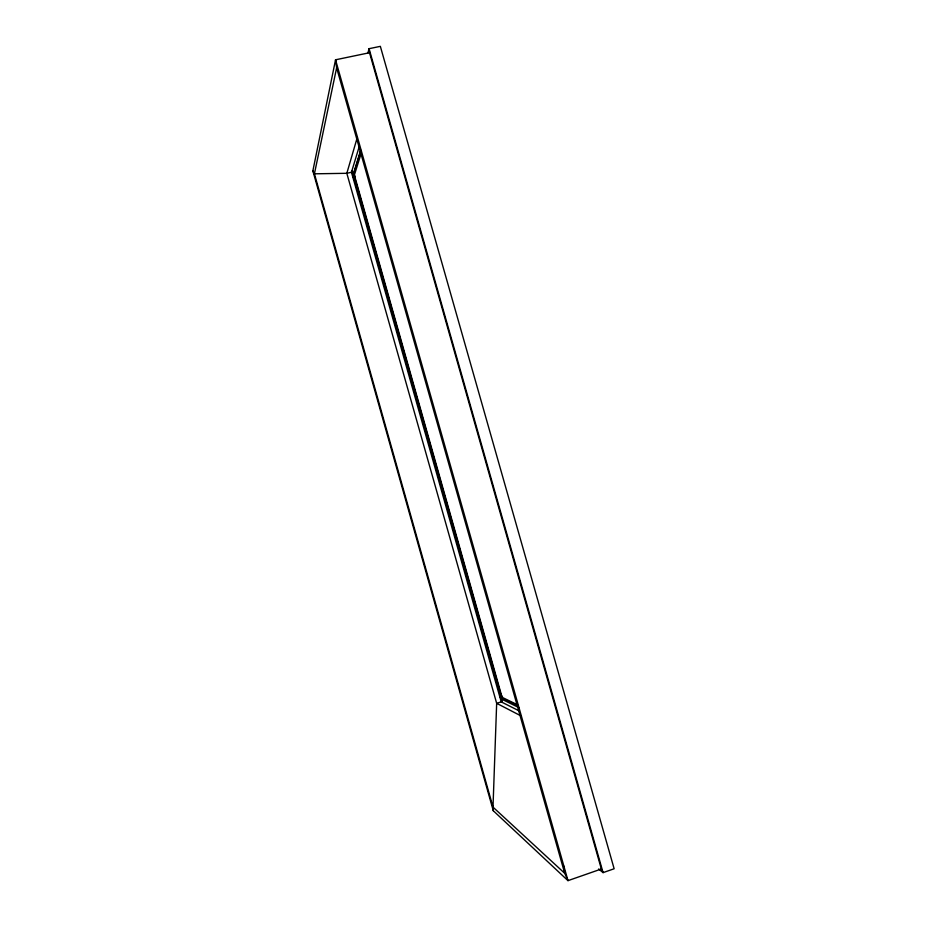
<?xml version="1.0" encoding="UTF-8"?>
<svg xmlns="http://www.w3.org/2000/svg" width="927" height="927" viewBox="0 0 927 927"><rect width="100%" height="100%" fill="white"/><g stroke="black" fill="none" stroke-linecap="round" stroke-linejoin="round"><path stroke-width="1.39" d="M367.949 52.885L369.062 48.691L603.071 872.631L601.345 868.993L567.984 880.65L493.291 810.754L312.863 170.869L335.539 59.803L369.537 52.723L369.062 48.691L380.348 46.35L614.137 868.761L603.071 872.631L598.622 868.97M336.628 67.81L564.717 873.315L567.984 880.65L335.539 59.803L336.628 67.81L314.415 173.812L493.002 807.127L493.291 810.754M357.347 137.242L346.825 173.303L496.663 703.315L493.002 807.127L564.717 873.315L563.917 866.166M519.305 710.963L501.229 701.866L351.449 172.26L359.386 146.026M360.696 150.174L353.488 173.534L502.237 699.41L519.05 707.695M360.927 150.452L352.747 176.848L355.377 176.246M354.137 175.829L361.159 153.361M502.504 696.339L499.908 697.162L517.66 705.841M500.951 697.672L502.098 697.313M501.229 701.866L496.663 703.315L520.8 715.806M351.449 172.26L346.825 173.303L314.415 173.812L312.863 170.869M353.222 175.33L354.381 175.076M501.577 697.058L517.579 704.821M369.537 52.723L601.345 868.993M353.72 172.77L502.77 699.676M351.912 170.73L502.295 702.399"/></g></svg>
